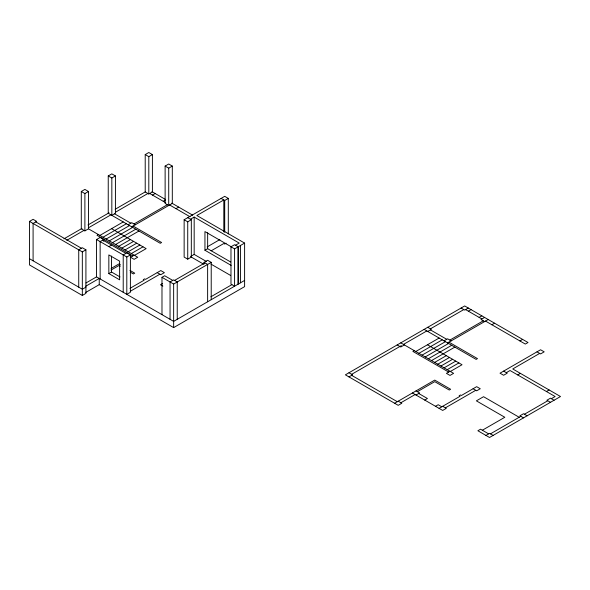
<?xml version="1.0" encoding="UTF-8"?>
<svg xmlns="http://www.w3.org/2000/svg" width="590" height="590" viewBox="0 0 590 590"><rect width="100%" height="100%" fill="white"/><g stroke="black" fill="none" stroke-linecap="round" stroke-linejoin="round"><path stroke-width="0.89" d="M231.14 265.382L204.944 250.256L204.944 231.59L231.14 246.716M204.944 250.256L207.643 248.7L207.643 232.703M78.736 287.153L78.736 249.813L82.327 247.741L85.919 249.813L85.919 293.377L82.327 295.45L29.5 264.954L29.5 221.39L33.092 219.318L36.683 221.39L33.092 223.463L33.092 260.802M88.478 228.824L84.886 230.897L81.295 228.824L81.295 191.484L84.886 189.412L88.478 191.484L88.478 228.824L137.713 257.247L134.122 259.327L130.53 257.247L134.122 255.175M108.243 175.931L111.834 173.858L115.426 175.931L115.426 213.27L111.834 215.343L111.834 178.003L108.243 175.931L108.243 213.27L160.251 243.294L161.601 242.519L133.089 226.059M145.214 154.58L148.805 152.508L152.404 154.58L152.404 191.92L148.805 193.992L145.214 191.92L145.214 154.58L148.805 156.66L152.404 154.58M81.295 191.484L84.886 193.564L88.478 191.484M111.834 178.003L115.426 175.931M165.126 166.078L168.718 168.15L168.718 205.49L165.126 203.417L165.126 166.078L168.718 164.005L172.31 166.078L172.31 203.417L131.747 226.833M168.718 168.15L172.31 166.078M63.912 238.862L81.995 228.419M87.999 224.952L109.039 212.806M115.168 209.266L145.627 191.684M66.781 240.314L83.987 230.38M88.316 227.88L110.935 214.826M115.323 212.289L147.913 193.476M152.478 195.076L155.17 193.52M98.36 234.525L97.011 235.307L132.772 255.957M99.887 235.41L123.244 221.929M85.993 282.964L96.546 276.872L96.546 239.533L100.145 237.46L103.737 239.533L103.737 241.354M163.253 201.301L165.274 200.128M103.036 237.224L126.385 223.743M128.148 224.761L131.747 222.688L135.339 224.761M29.5 221.39L82.327 251.893L85.919 249.813M103.737 239.533L100.145 241.605L100.145 278.945M106.178 239.039L129.527 225.557M133.989 223.986L167.368 204.708M109.32 240.853L132.676 227.371M112.461 242.674L135.818 229.186M108.84 246.627L111.532 245.071M176.004 208.654L178.696 207.097M115.611 244.489L138.96 231.007M118.752 246.303L130.427 239.562M121.894 248.117L133.569 241.376M125.036 249.931L136.718 243.191M128.185 251.746L139.859 245.005M203.476 264.099L191.322 257.085L187.731 259.157L184.139 257.085L184.139 219.745L224.709 196.33L228.301 198.402L228.301 233.92M190.423 219.229L194.169 217.068L239.223 243.087L235.484 245.248M131.327 253.56L143.001 246.819M126.806 256.997L130.397 254.924L130.397 292.264L126.806 294.336L126.806 256.997L96.546 239.533M184.139 219.745L187.731 221.825L191.322 219.745L191.322 257.085M221.11 198.402L224.709 200.475L228.301 198.402M111.06 268.494L118.856 263.988L120.441 264.91M134.468 255.374L146.143 248.633L111.569 228.669M110.964 270.102L118.856 265.544L120.198 266.326M85.816 286.18L99.245 278.421L99.245 284.646L173.644 327.605L244.607 286.637L244.614 243.087L196.861 215.512L223.809 199.958L223.809 231.833M108.84 273.59L119.615 279.815L119.615 261.149L108.84 254.924L108.84 273.59L111.532 272.034L120.006 276.924M85.919 287.153L82.327 289.225L29.5 258.73M85.816 292.404L99.245 284.646M129.962 288.363L144.167 280.161L143.267 279.645L144.616 278.864L145.516 279.387L160.782 270.567L164.374 272.646L160.782 274.719L157.191 272.646M130.279 291.29L159.89 274.195M190.496 256.525L194.169 254.408L206.426 261.488M207.164 246.9L219.841 239.584M161.984 314.647L161.984 277.307L164.676 275.751L172.752 280.412M211.124 250.839L223.809 243.515L224.709 244.039L226.14 243.205M162.641 283.495L160.487 284.741L162.855 286.113M204.037 264.173L204.037 262.351L207.628 260.279L211.22 262.351L211.22 299.691M230.978 246.797L234.577 248.869L234.577 286.202L230.978 284.129L230.978 246.797L234.577 244.717L238.176 246.797L238.176 284.137L238.168 246.797M174.559 280.42L204.944 262.875M161.984 277.307L173.644 284.041L211.22 262.351M234.577 248.869L244.614 243.087M210.873 296.792L231.892 284.653M244.614 280.42L173.644 321.38L96.546 276.872M351.67 374.311L401.37 345.622M403.464 344.413L426.821 330.924M430.412 328.851L463.799 309.58M348.978 376.907L352.569 374.834L348.978 372.755M404.364 344.929L400.772 347.001L397.181 344.929M427.721 331.447L431.312 329.368L427.721 327.295M468.283 308.024L464.691 310.097L461.1 308.024M468.364 311.181L471.056 309.625M414.246 350.63L412.897 351.411L448.658 372.054M415.773 351.515L439.13 338.033M479.139 317.398L481.831 315.842M418.915 353.329L442.271 339.847M444.034 340.865L447.626 338.793L451.217 340.865M484.604 317.442L481.012 319.522L484.604 321.594M422.064 355.143L445.413 341.662M449.875 340.091L483.254 320.812M447.626 342.938L488.196 319.522M425.206 356.957L448.555 343.476M428.347 358.772L451.704 345.29M491.883 324.758L494.582 323.202M431.497 360.593L454.846 347.104M434.638 362.408L446.313 355.667M437.78 364.222L449.455 357.481M440.922 366.036L452.604 359.295M444.071 367.85L455.746 361.11M447.213 369.665L458.887 362.924M394.622 403.258L434.742 380.093L450.62 389.267L449.278 390.042L434.742 381.649L417.373 391.679M450.008 371.28L446.416 373.352L450.008 375.424L453.599 373.352L400.772 342.856M450.354 371.479L462.029 364.738L427.448 344.774M400.905 402.741L415.131 394.526M416.024 395.049L419.623 392.97L416.024 390.897M519.93 340.954L522.629 339.398M424.726 400.072L427.418 398.516L418.723 393.493M435.501 406.289L438.2 404.733L441.792 406.812M439.093 408.369L460.053 396.266L459.153 395.75L460.502 394.968L461.402 395.484L476.668 386.671L480.26 388.744L476.668 390.823L473.077 388.744M445.384 407.845L475.769 390.3M506.382 372.629L510.055 370.513L555.109 396.524L551.37 398.685M539.695 353.395L512.747 368.957L560.5 396.524L489.53 437.485L477.871 430.752L480.562 429.196L488.631 433.856M517.688 374.916L520.38 373.359M546.428 391.509L549.12 389.953M482.355 430.228L504.811 417.27L476.373 400.846L483.557 396.701L519.185 417.27M485.939 435.413L489.53 433.333L493.122 435.413M490.445 433.864L520.83 416.319M524.422 414.239L547.778 400.757M465.591 309.58L481.912 318.998M485.504 321.071L525.321 344.066L528.013 342.51L464.691 305.952L345.386 374.834L398.213 405.33L401.805 403.258L398.213 401.185M536.996 351.839L540.587 353.919L544.187 351.839L540.587 349.767L500.025 373.19L503.617 375.262L507.208 373.19L503.617 371.117M554.076 400.249L550.47 398.169L546.878 400.241L550.47 402.314M430.412 329.891L446.733 339.309M448.975 342.163L477.487 358.624L476.137 359.399L424.129 329.368M151.991 191.684L165.502 199.486M171.86 203.152L192.716 215.195M149.705 193.476L165.724 202.724M169.618 204.973L190.024 216.751M187.731 217.673L191.322 219.745M527.106 415.788L523.514 413.715L519.923 415.788L523.514 417.868M207.643 248.7L230.661 261.997M211.058 264.158L230.616 275.449M204.037 262.351L207.628 264.423L207.628 301.763M114.526 213.787L130.847 223.204M442.692 406.289L446.283 408.369L442.692 410.441L412.432 392.97M351.67 375.351L397.313 401.702M130.397 254.924L126.806 252.852L123.214 254.924L123.214 292.264M102.837 240.049L125.906 253.368M129.97 270.412L134.734 273.163L133.392 273.937L130.287 272.145M35.791 221.906L81.427 248.257M240.425 245.506L240.425 282.839M224.709 200.475L224.709 232.349M194.169 217.068L194.169 254.408M187.731 221.825L187.731 259.157M177.236 319.308L177.236 281.968L173.644 279.896L170.053 281.968L170.053 319.308M173.644 284.041L173.644 327.605M148.805 156.66L148.805 193.992M111.532 256.038L111.532 272.034M84.886 193.564L84.886 230.897M82.327 251.893L82.327 295.45"/></g></svg>
